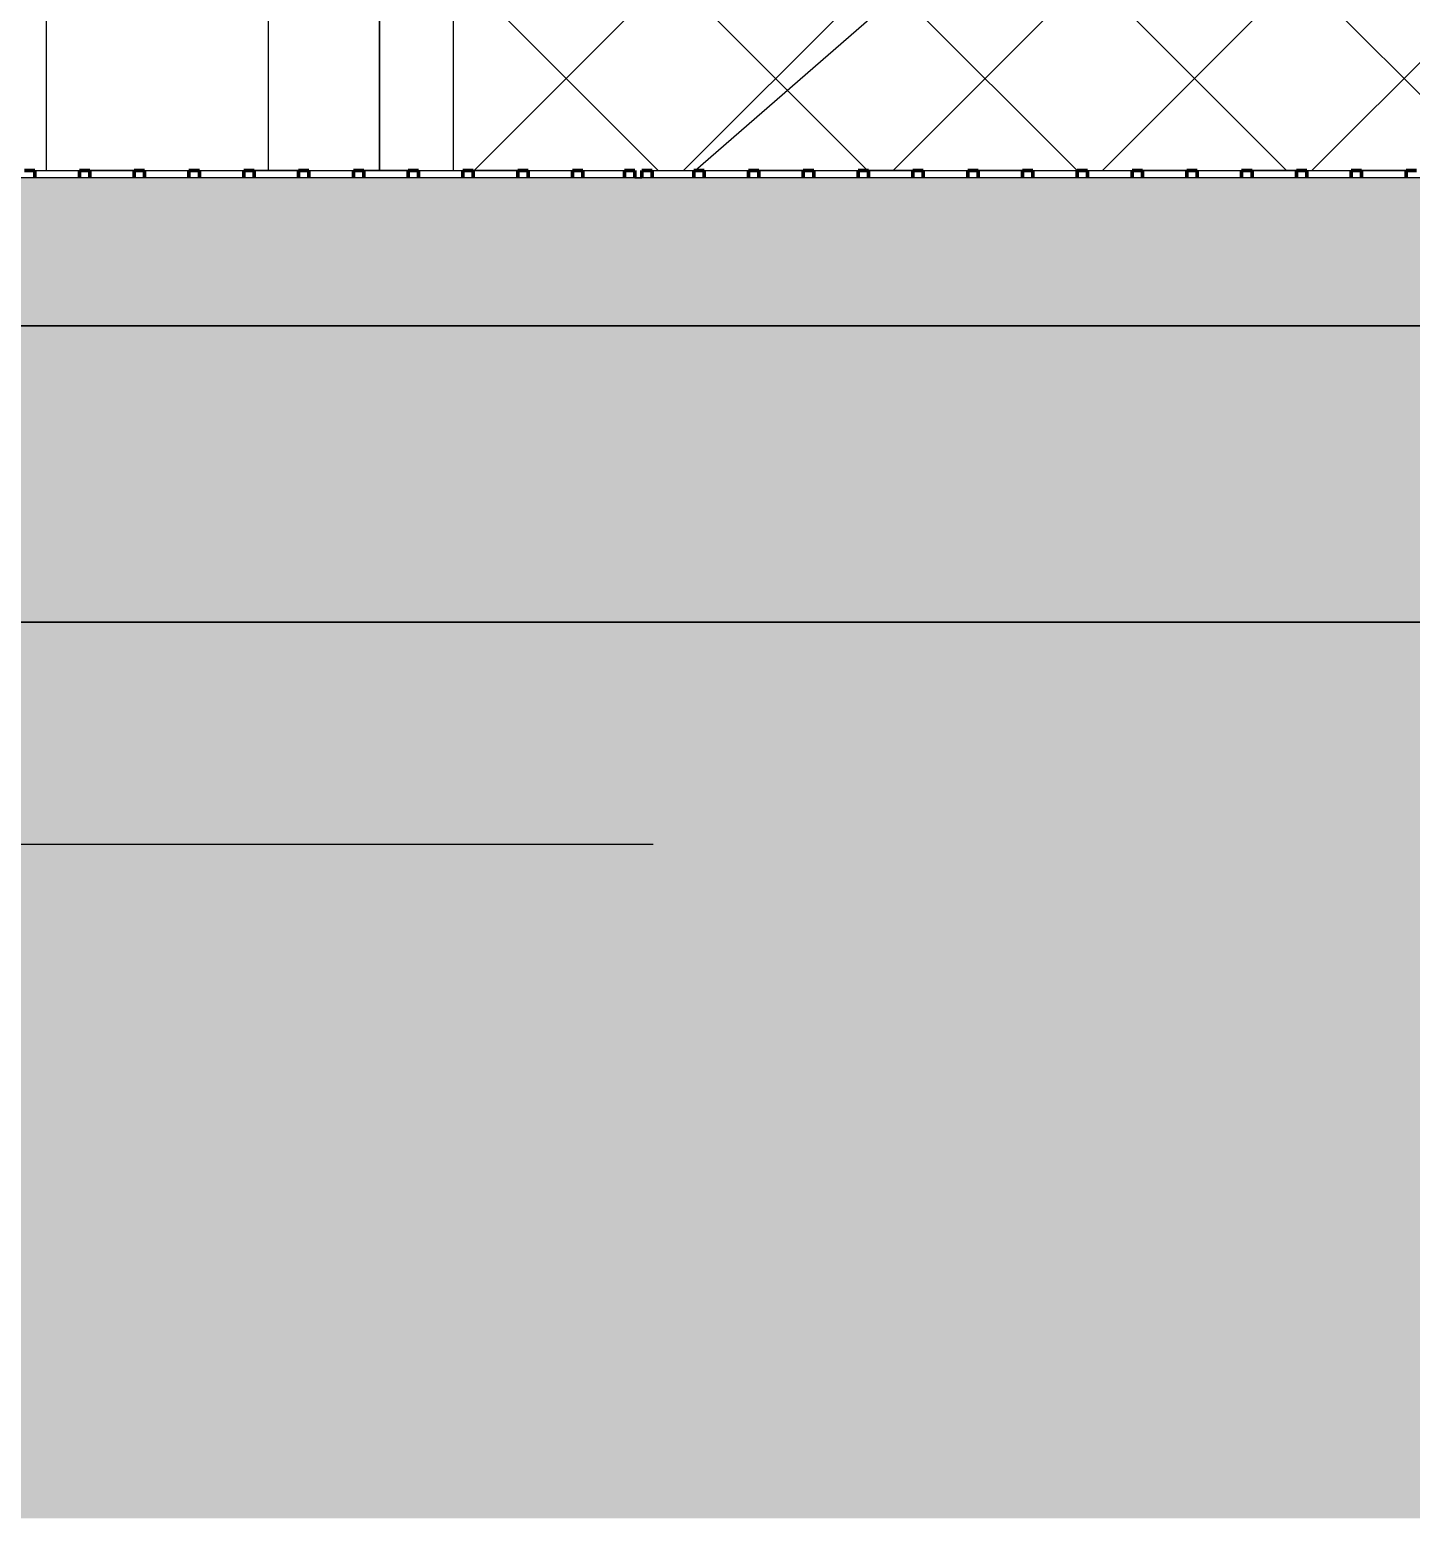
# Model space of a CAD drawing. Header units: millimetres. Extents: x -4391136 to -1798569, y -886572 to -291056.
# Drawn here: x -2416481 to -2415548, y -395496 to -394490 of the extents above; entities that cross this region are included whole.
import ezdxf

# ---------------------------------------------------------------- set-up
doc = ezdxf.new("R2010")
doc.units = ezdxf.units.MM
for name, color, linetype in [('000 - CONCRETE_COL_CUT_COLOR_1', 1, 'Continuous'), ('000 - CONCRETE_COL_CUT_COLOR_3', 3, 'Continuous'), ('000 - CONCRETE_COL_CUT_COLOR_5', 5, 'Continuous'), ('000 - CONCRETE_COL_HATCH_', 251, 'Continuous'), ('000 - CONCRETE_COL_WIPEOUT_', 250, 'Continuous'), ('000 - CONCRETE_EX_BUILDING_MAIN_COLOR_1', 1, 'Continuous')]:
    doc.layers.add(name, color=color, linetype=linetype)

# ---------------------------------------------------------------- blocks, each defined once
blk = doc.blocks.new('W-1-PP17-ENT2_REV00_20260528-110925_ELEVATION_1_')
blk.add_line((-11047.39717111101, 100790.0000157593), (447.3971711119848, 100790.0000157593))
blk = doc.blocks.new('*U1924')
at = {"layer": '000 - CONCRETE_COL_HATCH_'}
h = blk.add_hatch(dxfattribs=at)
h.set_pattern_fill('ANSI31', color=256, scale=0.25)
h.set_pattern_definition([(45, (28634.8406563653, -848406.8256906052), (-0.5612660075668221, 0.5612660075668221), [])])
h.paths.add_polyline_path([(-1.667805984044525e-10, 1.091393642127514e-11), (14317.42032817844, 0), (14317.42032817844, 100.0000000000146), (9.313225746154785e-10, 100.0000000000146), (0, 25.00000000001455)])
at = {"layer": '000 - CONCRETE_COL_CUT_COLOR_1', "color": 0}
blk.add_lwpolyline([(-1.667805984044525e-10, 1.091393642127514e-11), (14317.42032817844, 0), (14317.42032817844, 100.0000000000146), (9.313225746154785e-10, 100.0000000000146)], dxfattribs=at)
blk = doc.blocks.new('*U1921')
at = {"layer": '000 - CONCRETE_COL_HATCH_'}
h = blk.add_hatch(dxfattribs=at)
h.set_pattern_fill('AR-CONC', color=256, scale=0.04)
h.set_pattern_definition([(49.99999999999999, (748912.5428549676, -850106.82569061), (7.28738675984016, -0.6375634215561234), [0.762, -8.382000000000001]), (355, (748912.5428549676, -850106.82569061), (-1.409736856998774, 7.642273809561406), [0.6096, -6.7056233668]), (100.4514447, (748913.1501352476, -850106.8788207499), (5.877649883614131, 7.004710076487804), [0.6476003519999999, -7.123609783999998]), (46.18420000000001, (748912.5428549676, -850104.79369061), (10.8431616356852, -1.681693117309086), [1.143, -12.573]), (96.63555760999992, (748913.4464509677, -850104.9338306099), (9.49616536206012, 9.897044983908861), [0.9714009256, -10.6854243264]), (351.1841511700001, (748912.5428549676, -850104.79369061), (9.496165362599081, 9.897044983421306), [0.9143986828, -10.0583892768]), (21, (748913.5588549677, -850105.3016906099), (6.064575650765299, -4.090607927483505), [0.762, -8.382000000000001]), (326.0000000000001, (748913.5588549677, -850105.3016906099), (2.472081133905883, 7.367518644892771), [0.6096, -6.7056]), (71.45144499999999, (748914.0642362717, -850105.642574606), (8.536656771148646, 3.27691075543621), [0.6476003520000001, -7.123597503999999]), (37.50000000000001, (748912.5428549676, -850106.82569061), (0.1235441300236727, 3.382201554926124), [0, -6.62432, 0, -6.807200000000001, 0, -6.731000000000001]), (7.499999999999999, (748912.5428549676, -850106.82569061), (2.67278650041223, 4.00722299272478), [0, -3.88112, 0, -6.47192, 0, -2.5654]), (327.5, (748910.2771749677, -850106.82569061), (5.423623806674856, -0.2291497597069377), [0, -2.54, 0, -7.9248, 0, -10.5156]), (317.5, (748909.2611749676, -850106.82569061), (5.925167255440722, 1.017059641333321), [0, -3.302, 0, -5.26288, 0, -7.4676])])
h.paths.add_polyline_path([(-1.667805984044525e-10, 1.091393642127514e-11), (0, -199.9999999999854), (16280.70745336869, -200.0000000000146), (16280.7074533687, -7.73070496506989e-11)])
at = {"layer": '000 - CONCRETE_COL_CUT_COLOR_1', "color": 0, "lineweight": -2}
for points in [[(0, -199.9999999999854), (16280.70745336869, -200.0000000000146)], [(16280.7074533687, -7.73070496506989e-11), (-1.667805984044525e-10, 1.091393642127514e-11)]]:
    blk.add_lwpolyline(points, dxfattribs=at)
blk = doc.blocks.new('DR-SG-SW-Wire Screen_Fence - D50-1200x2000 mm-34133114-ENTRANCE 2 - ENLARGE ELEVATION 1')
at = {"layer": '000 - CONCRETE_EX_BUILDING_MAIN_COLOR_1', "linetype": 'Continuous', "lineweight": 9}
h = blk.add_hatch(dxfattribs=at)
h.set_pattern_fill('FP_11', color=256, style=0, pattern_type=2)
h.set_pattern_definition([(135, (2738690.075, 102289.859), (70.71067811865476, 70.71067811865474), []), (45, (2738690.075, 102289.859), (70.71067811865476, -70.71067811865476), [])])
h.paths.add_polyline_path([(2740582.54353627, 101240), (2740582.54353627, 101245), (2741555.347269379, 101245), (2741554.79432823, 102994.5461431158), (2741553.025484403, 103004.4847973977), (2741547.618474822, 103016.4445805702), (2741543.556382233, 103021.4544029758), (2741537.646522949, 103027.6560954407), (2741530.350933888, 103033.2697149869), (2741516.827494614, 103038.603676122), (2741505.347269379, 103040), (2740504.112800444, 103039.8498532371), (2740490.862471981, 103037.6782150238), (2740478.902688809, 103032.2712054427), (2740473.892866403, 103028.2091128536), (2740467.691173939, 103022.2992535701), (2740462.077554392, 103015.0036645086), (2740456.743593257, 103001.4802252348), (2740455.347269379, 102990), (2740455.347269379, 101245), (2740577.722107698, 101245), (2740577.722107698, 101240)])
at = {"layer": '000 - CONCRETE_EX_BUILDING_MAIN_COLOR_1'}
for p, q in [((2740180.347269379, 103065), (2740180.347269379, 101245)), ((2740330.347269379, 101245), (2740330.347269379, 103065)), ((2740405.347269379, 102990), (2740405.347269379, 101245)), ((2740455.347269379, 101245), (2740455.347269379, 102990)), ((2741570.347269376, 102072.3586616954), (2740618.77954651, 101244.9999999999)), ((2740405.347269376, 101244.9999999999), (2740405.347269376, 101439.9999999999)), ((2740405.347269376, 101244.9999999999), (2740405.347269376, 101439.9999999999))]:
    blk.add_line(p, q, dxfattribs=at)
blk = doc.blocks.new('DPA_Drainage Gutter_Landscape PP17_REV B - DPA_Drainage Gutter_Landscape PP17_REV B-36085779-ENTRANCE 2 - ENLARGE ELEVATION 1')
at = {"layer": '000 - CONCRETE_EX_BUILDING_MAIN_COLOR_1', "lineweight": 70}
for p, q in [((2740172.722107694, 101244.9999999999), (2740165.722107694, 101244.9999999999)), ((2740172.722107694, 101239.9999999999), (2740172.722107694, 101244.9999999999)), ((2740209.722107694, 101244.9999999999), (2740202.722107694, 101244.9999999999)), ((2740202.722107694, 101244.9999999999), (2740202.722107694, 101239.9999999999)), ((2740209.722107694, 101239.9999999999), (2740209.722107694, 101244.9999999999)), ((2740246.722107694, 101244.9999999999), (2740239.722107694, 101244.9999999999)), ((2740239.722107694, 101244.9999999999), (2740239.722107694, 101239.9999999999)), ((2740246.722107694, 101239.9999999999), (2740246.722107694, 101244.9999999999)), ((2740283.722107694, 101244.9999999999), (2740276.722107694, 101244.9999999999)), ((2740276.722107694, 101244.9999999999), (2740276.722107694, 101239.9999999999)), ((2740283.722107694, 101239.9999999999), (2740283.722107694, 101244.9999999999)), ((2740320.722107694, 101244.9999999999), (2740313.722107694, 101244.9999999999)), ((2740313.722107694, 101244.9999999999), (2740313.722107694, 101239.9999999999)), ((2740320.722107694, 101239.9999999999), (2740320.722107694, 101244.9999999999)), ((2740357.722107694, 101244.9999999999), (2740350.722107694, 101244.9999999999)), ((2740350.722107694, 101244.9999999999), (2740350.722107694, 101239.9999999999)), ((2740357.722107694, 101239.9999999999), (2740357.722107694, 101244.9999999999)), ((2740394.722107694, 101244.9999999999), (2740387.722107694, 101244.9999999999)), ((2740387.722107694, 101244.9999999999), (2740387.722107694, 101239.9999999999)), ((2740394.722107694, 101239.9999999999), (2740394.722107694, 101244.9999999999)), ((2740431.722107694, 101244.9999999999), (2740424.722107694, 101244.9999999999)), ((2740424.722107694, 101244.9999999999), (2740424.722107694, 101239.9999999999)), ((2740431.722107694, 101239.9999999999), (2740431.722107694, 101244.9999999999)), ((2740468.722107694, 101244.9999999999), (2740461.722107694, 101244.9999999999)), ((2740461.722107694, 101244.9999999999), (2740461.722107694, 101239.9999999999)), ((2740468.722107694, 101239.9999999999), (2740468.722107694, 101244.9999999999)), ((2740505.722107694, 101244.9999999999), (2740498.722107694, 101244.9999999999)), ((2740498.722107694, 101244.9999999999), (2740498.722107694, 101239.9999999999)), ((2740505.722107694, 101239.9999999999), (2740505.722107694, 101244.9999999999)), ((2740542.722107694, 101244.9999999999), (2740535.722107694, 101244.9999999999)), ((2740535.722107694, 101244.9999999999), (2740535.722107694, 101239.9999999999)), ((2740542.722107694, 101239.9999999999), (2740542.722107694, 101244.9999999999)), ((2740577.722107694, 101244.9999999999), (2740570.722107694, 101244.9999999999)), ((2740570.722107694, 101244.9999999999), (2740570.722107694, 101239.9999999999)), ((2740577.722107694, 101239.9999999999), (2740577.722107694, 101244.9999999999)), ((2740589.543536266, 101244.9999999999), (2740582.543536266, 101244.9999999999)), ((2740582.543536266, 101244.9999999999), (2740582.543536266, 101239.9999999999)), ((2740589.543536266, 101239.9999999999), (2740589.543536266, 101244.9999999999)), ((2740624.543536266, 101244.9999999999), (2740617.543536266, 101244.9999999999)), ((2740617.543536266, 101244.9999999999), (2740617.543536266, 101239.9999999999)), ((2740624.543536266, 101239.9999999999), (2740624.543536266, 101244.9999999999)), ((2740661.543536266, 101244.9999999999), (2740654.543536266, 101244.9999999999)), ((2740654.543536266, 101244.9999999999), (2740654.543536266, 101239.9999999999)), ((2740661.543536266, 101239.9999999999), (2740661.543536266, 101244.9999999999)), ((2740698.543536266, 101244.9999999999), (2740691.543536266, 101244.9999999999)), ((2740691.543536266, 101244.9999999999), (2740691.543536266, 101239.9999999999)), ((2740698.543536266, 101239.9999999999), (2740698.543536266, 101244.9999999999)), ((2740735.543536266, 101244.9999999999), (2740728.543536266, 101244.9999999999)), ((2740728.543536266, 101244.9999999999), (2740728.543536266, 101239.9999999999)), ((2740735.543536266, 101239.9999999999), (2740735.543536266, 101244.9999999999)), ((2740772.543536265, 101244.9999999999), (2740765.543536266, 101244.9999999999)), ((2740765.543536266, 101244.9999999999), (2740765.543536266, 101239.9999999999)), ((2740772.543536265, 101239.9999999999), (2740772.543536265, 101244.9999999999)), ((2740809.543536266, 101244.9999999999), (2740802.543536266, 101244.9999999999)), ((2740802.543536266, 101244.9999999999), (2740802.543536266, 101239.9999999999)), ((2740809.543536266, 101239.9999999999), (2740809.543536266, 101244.9999999999)), ((2740846.543536266, 101244.9999999999), (2740839.543536266, 101244.9999999999)), ((2740839.543536266, 101244.9999999999), (2740839.543536266, 101239.9999999999)), ((2740846.543536266, 101239.9999999999), (2740846.543536266, 101244.9999999999)), ((2740883.543536266, 101244.9999999999), (2740876.543536266, 101244.9999999999)), ((2740876.543536266, 101244.9999999999), (2740876.543536266, 101239.9999999999)), ((2740883.543536266, 101239.9999999999), (2740883.543536266, 101244.9999999999)), ((2740920.543536266, 101244.9999999999), (2740913.543536266, 101244.9999999999)), ((2740913.543536266, 101244.9999999999), (2740913.543536266, 101239.9999999999)), ((2740920.543536266, 101239.9999999999), (2740920.543536266, 101244.9999999999)), ((2740957.543536265, 101244.9999999999), (2740950.543536265, 101244.9999999999)), ((2740950.543536265, 101244.9999999999), (2740950.543536265, 101239.9999999999)), ((2740957.543536265, 101239.9999999999), (2740957.543536265, 101244.9999999999)), ((2740994.543536266, 101244.9999999999), (2740987.543536266, 101244.9999999999)), ((2740987.543536266, 101244.9999999999), (2740987.543536266, 101239.9999999999)), ((2740994.543536266, 101239.9999999999), (2740994.543536266, 101244.9999999999)), ((2741031.543536266, 101244.9999999999), (2741024.543536266, 101244.9999999999)), ((2741024.543536266, 101244.9999999999), (2741024.543536266, 101239.9999999999)), ((2741031.543536266, 101239.9999999999), (2741031.543536266, 101244.9999999999)), ((2741068.543536266, 101244.9999999999), (2741061.543536266, 101244.9999999999)), ((2741061.543536266, 101244.9999999999), (2741061.543536266, 101239.9999999999)), ((2741068.543536266, 101239.9999999999), (2741068.543536266, 101244.9999999999)), ((2741105.543536266, 101244.9999999999), (2741098.543536266, 101244.9999999999)), ((2741098.543536266, 101244.9999999999), (2741098.543536266, 101239.9999999999))]:
    blk.add_line(p, q, dxfattribs=at)
at = {"layer": '000 - CONCRETE_EX_BUILDING_MAIN_COLOR_1'}
for p, q in [((2740172.722107694, 101244.9999999999), (2740202.722107694, 101244.9999999999)), ((2740172.722107694, 101244.9999999999), (2740202.722107694, 101244.9999999999)), ((2740172.722107694, 101239.9999999999), (2740172.722107694, 101244.9999999999)), ((2740172.722107694, 101244.9999999999), (2740172.722107694, 101239.9999999999)), ((2740202.722107694, 101244.9999999999), (2740202.722107694, 101239.9999999999)), ((2740202.722107694, 101244.9999999999), (2740202.722107694, 101239.9999999999)), ((2740209.722107694, 101244.9999999999), (2740239.722107694, 101244.9999999999)), ((2740239.722107694, 101244.9999999999), (2740209.722107694, 101244.9999999999)), ((2740209.722107694, 101244.9999999999), (2740209.722107694, 101239.9999999999)), ((2740209.722107694, 101239.9999999999), (2740209.722107694, 101244.9999999999)), ((2740239.722107694, 101244.9999999999), (2740239.722107694, 101239.9999999999)), ((2740239.722107694, 101244.9999999999), (2740239.722107694, 101239.9999999999)), ((2740246.722107694, 101239.9999999999), (2740246.722107694, 101244.9999999999)), ((2740246.722107694, 101244.9999999999), (2740276.722107694, 101244.9999999999)), ((2740246.722107694, 101244.9999999999), (2740276.722107694, 101244.9999999999)), ((2740246.722107694, 101244.9999999999), (2740246.722107694, 101239.9999999999)), ((2740276.722107694, 101244.9999999999), (2740276.722107694, 101239.9999999999)), ((2740276.722107694, 101244.9999999999), (2740276.722107694, 101239.9999999999)), ((2740283.722107694, 101244.9999999999), (2740313.722107694, 101244.9999999999)), ((2740283.722107694, 101244.9999999999), (2740313.722107694, 101244.9999999999)), ((2740283.722107694, 101239.9999999999), (2740283.722107694, 101244.9999999999)), ((2740283.722107694, 101244.9999999999), (2740283.722107694, 101239.9999999999)), ((2740313.722107694, 101239.9999999999), (2740313.722107694, 101244.9999999999)), ((2740313.722107694, 101244.9999999999), (2740313.722107694, 101239.9999999999)), ((2740320.722107694, 101244.9999999999), (2740350.722107694, 101244.9999999999)), ((2740350.722107694, 101244.9999999999), (2740320.722107694, 101244.9999999999)), ((2740320.722107694, 101244.9999999999), (2740320.722107694, 101239.9999999999)), ((2740320.722107694, 101244.9999999999), (2740320.722107694, 101239.9999999999)), ((2740350.722107694, 101239.9999999999), (2740350.722107694, 101244.9999999999)), ((2740350.722107694, 101239.9999999999), (2740350.722107694, 101244.9999999999)), ((2740357.722107694, 101244.9999999999), (2740387.722107694, 101244.9999999999)), ((2740357.722107694, 101244.9999999999), (2740387.722107694, 101244.9999999999)), ((2740357.722107694, 101239.9999999999), (2740357.722107694, 101244.9999999999)), ((2740357.722107694, 101244.9999999999), (2740357.722107694, 101239.9999999999)), ((2740387.722107694, 101239.9999999999), (2740387.722107694, 101244.9999999999)), ((2740387.722107694, 101244.9999999999), (2740387.722107694, 101239.9999999999)), ((2740394.722107694, 101244.9999999999), (2740424.722107694, 101244.9999999999)), ((2740424.722107694, 101244.9999999999), (2740394.722107694, 101244.9999999999)), ((2740394.722107694, 101244.9999999999), (2740394.722107694, 101239.9999999999)), ((2740394.722107694, 101244.9999999999), (2740394.722107694, 101239.9999999999)), ((2740424.722107694, 101239.9999999999), (2740424.722107694, 101244.9999999999)), ((2740424.722107694, 101239.9999999999), (2740424.722107694, 101244.9999999999)), ((2740431.722107694, 101244.9999999999), (2740461.722107694, 101244.9999999999)), ((2740431.722107694, 101244.9999999999), (2740461.722107694, 101244.9999999999)), ((2740431.722107694, 101239.9999999999), (2740431.722107694, 101244.9999999999)), ((2740431.722107694, 101244.9999999999), (2740431.722107694, 101239.9999999999)), ((2740461.722107694, 101239.9999999999), (2740461.722107694, 101244.9999999999)), ((2740461.722107694, 101244.9999999999), (2740461.722107694, 101239.9999999999)), ((2740468.722107694, 101244.9999999999), (2740498.722107694, 101244.9999999999)), ((2740498.722107694, 101244.9999999999), (2740468.722107694, 101244.9999999999)), ((2740468.722107694, 101244.9999999999), (2740468.722107694, 101239.9999999999)), ((2740468.722107694, 101244.9999999999), (2740468.722107694, 101239.9999999999)), ((2740498.722107694, 101239.9999999999), (2740498.722107694, 101244.9999999999)), ((2740498.722107694, 101239.9999999999), (2740498.722107694, 101244.9999999999)), ((2740505.722107694, 101244.9999999999), (2740535.722107694, 101244.9999999999)), ((2740505.722107694, 101244.9999999999), (2740535.722107694, 101244.9999999999)), ((2740505.722107694, 101239.9999999999), (2740505.722107694, 101244.9999999999)), ((2740505.722107694, 101244.9999999999), (2740505.722107694, 101239.9999999999)), ((2740535.722107694, 101239.9999999999), (2740535.722107694, 101244.9999999999)), ((2740535.722107694, 101244.9999999999), (2740535.722107694, 101239.9999999999)), ((2740542.722107694, 101244.9999999999), (2740570.722107694, 101244.9999999999)), ((2740542.722107694, 101244.9999999999), (2740570.722107694, 101244.9999999999)), ((2740542.722107694, 101244.9999999999), (2740542.722107694, 101239.9999999999)), ((2740542.722107694, 101244.9999999999), (2740542.722107694, 101239.9999999999)), ((2740570.722107694, 101239.9999999999), (2740570.722107694, 101244.9999999999)), ((2740570.722107694, 101244.9999999999), (2740570.722107694, 101239.9999999999)), ((2740589.543536266, 101244.9999999999), (2740617.543536266, 101244.9999999999)), ((2740589.543536266, 101244.9999999999), (2740617.543536266, 101244.9999999999)), ((2740589.543536266, 101239.9999999999), (2740589.543536266, 101244.9999999999)), ((2740589.543536266, 101239.9999999999), (2740589.543536266, 101244.9999999999)), ((2740617.543536266, 101244.9999999999), (2740617.543536266, 101239.9999999999)), ((2740617.543536266, 101244.9999999999), (2740617.543536266, 101239.9999999999)), ((2740624.543536266, 101244.9999999999), (2740654.543536266, 101244.9999999999)), ((2740624.543536266, 101244.9999999999), (2740654.543536266, 101244.9999999999)), ((2740624.543536266, 101239.9999999999), (2740624.543536266, 101244.9999999999)), ((2740624.543536266, 101244.9999999999), (2740624.543536266, 101239.9999999999)), ((2740654.543536266, 101244.9999999999), (2740654.543536266, 101239.9999999999)), ((2740654.543536266, 101244.9999999999), (2740654.543536266, 101239.9999999999)), ((2740661.543536266, 101244.9999999999), (2740691.543536266, 101244.9999999999)), ((2740691.543536266, 101244.9999999999), (2740661.543536266, 101244.9999999999)), ((2740661.543536266, 101244.9999999999), (2740661.543536266, 101239.9999999999)), ((2740661.543536266, 101239.9999999999), (2740661.543536266, 101244.9999999999)), ((2740691.543536266, 101244.9999999999), (2740691.543536266, 101239.9999999999)), ((2740691.543536266, 101244.9999999999), (2740691.543536266, 101239.9999999999)), ((2740698.543536266, 101244.9999999999), (2740728.543536266, 101244.9999999999)), ((2740698.543536266, 101244.9999999999), (2740728.543536266, 101244.9999999999)), ((2740698.543536266, 101239.9999999999), (2740698.543536266, 101244.9999999999)), ((2740698.543536266, 101244.9999999999), (2740698.543536266, 101239.9999999999)), ((2740728.543536266, 101244.9999999999), (2740728.543536266, 101239.9999999999)), ((2740728.543536266, 101244.9999999999), (2740728.543536266, 101239.9999999999)), ((2740735.543536266, 101244.9999999999), (2740765.543536266, 101244.9999999999)), ((2740765.543536266, 101244.9999999999), (2740735.543536266, 101244.9999999999)), ((2740735.543536266, 101244.9999999999), (2740735.543536266, 101239.9999999999)), ((2740735.543536266, 101239.9999999999), (2740735.543536266, 101244.9999999999)), ((2740765.543536266, 101244.9999999999), (2740765.543536266, 101239.9999999999)), ((2740765.543536266, 101244.9999999999), (2740765.543536266, 101239.9999999999)), ((2740772.543536265, 101244.9999999999), (2740802.543536266, 101244.9999999999)), ((2740772.543536265, 101244.9999999999), (2740802.543536266, 101244.9999999999)), ((2740772.543536265, 101239.9999999999), (2740772.543536265, 101244.9999999999)), ((2740772.543536265, 101244.9999999999), (2740772.543536265, 101239.9999999999)), ((2740802.543536266, 101244.9999999999), (2740802.543536266, 101239.9999999999)), ((2740802.543536266, 101244.9999999999), (2740802.543536266, 101239.9999999999)), ((2740809.543536266, 101244.9999999999), (2740839.543536266, 101244.9999999999)), ((2740839.543536266, 101244.9999999999), (2740809.543536266, 101244.9999999999)), ((2740809.543536266, 101244.9999999999), (2740809.543536266, 101239.9999999999)), ((2740809.543536266, 101239.9999999999), (2740809.543536266, 101244.9999999999)), ((2740839.543536266, 101244.9999999999), (2740839.543536266, 101239.9999999999)), ((2740839.543536266, 101244.9999999999), (2740839.543536266, 101239.9999999999)), ((2740846.543536266, 101239.9999999999), (2740846.543536266, 101244.9999999999)), ((2740846.543536266, 101244.9999999999), (2740876.543536266, 101244.9999999999)), ((2740846.543536266, 101244.9999999999), (2740876.543536266, 101244.9999999999)), ((2740846.543536266, 101244.9999999999), (2740846.543536266, 101239.9999999999)), ((2740876.543536266, 101244.9999999999), (2740876.543536266, 101239.9999999999)), ((2740876.543536266, 101244.9999999999), (2740876.543536266, 101239.9999999999)), ((2740883.543536266, 101244.9999999999), (2740913.543536266, 101244.9999999999)), ((2740883.543536266, 101244.9999999999), (2740913.543536266, 101244.9999999999)), ((2740883.543536266, 101239.9999999999), (2740883.543536266, 101244.9999999999)), ((2740883.543536266, 101244.9999999999), (2740883.543536266, 101239.9999999999)), ((2740913.543536266, 101239.9999999999), (2740913.543536266, 101244.9999999999)), ((2740913.543536266, 101244.9999999999), (2740913.543536266, 101239.9999999999)), ((2740920.543536266, 101244.9999999999), (2740950.543536265, 101244.9999999999)), ((2740950.543536265, 101244.9999999999), (2740920.543536266, 101244.9999999999)), ((2740920.543536266, 101244.9999999999), (2740920.543536266, 101239.9999999999)), ((2740920.543536266, 101244.9999999999), (2740920.543536266, 101239.9999999999)), ((2740950.543536265, 101239.9999999999), (2740950.543536265, 101244.9999999999)), ((2740950.543536265, 101239.9999999999), (2740950.543536265, 101244.9999999999)), ((2740957.543536265, 101244.9999999999), (2740987.543536266, 101244.9999999999)), ((2740957.543536265, 101244.9999999999), (2740987.543536266, 101244.9999999999)), ((2740957.543536265, 101239.9999999999), (2740957.543536265, 101244.9999999999)), ((2740957.543536265, 101244.9999999999), (2740957.543536265, 101239.9999999999)), ((2740987.543536266, 101239.9999999999), (2740987.543536266, 101244.9999999999)), ((2740987.543536266, 101244.9999999999), (2740987.543536266, 101239.9999999999)), ((2740994.543536266, 101244.9999999999), (2741024.543536266, 101244.9999999999)), ((2741024.543536266, 101244.9999999999), (2740994.543536266, 101244.9999999999)), ((2740994.543536266, 101244.9999999999), (2740994.543536266, 101239.9999999999)), ((2740994.543536266, 101244.9999999999), (2740994.543536266, 101239.9999999999)), ((2741024.543536266, 101239.9999999999), (2741024.543536266, 101244.9999999999)), ((2741024.543536266, 101239.9999999999), (2741024.543536266, 101244.9999999999)), ((2741031.543536266, 101244.9999999999), (2741061.543536266, 101244.9999999999)), ((2741031.543536266, 101244.9999999999), (2741061.543536266, 101244.9999999999)), ((2741031.543536266, 101239.9999999999), (2741031.543536266, 101244.9999999999)), ((2741031.543536266, 101244.9999999999), (2741031.543536266, 101239.9999999999)), ((2741061.543536266, 101239.9999999999), (2741061.543536266, 101244.9999999999)), ((2741061.543536266, 101244.9999999999), (2741061.543536266, 101239.9999999999)), ((2741068.543536266, 101244.9999999999), (2741098.543536266, 101244.9999999999)), ((2741098.543536266, 101244.9999999999), (2741068.543536266, 101244.9999999999)), ((2741068.543536266, 101244.9999999999), (2741068.543536266, 101239.9999999999)), ((2741068.543536266, 101244.9999999999), (2741068.543536266, 101239.9999999999)), ((2741098.543536266, 101239.9999999999), (2741098.543536266, 101244.9999999999)), ((2741098.543536266, 101239.9999999999), (2741098.543536266, 101244.9999999999)), ((2740202.722107694, 101239.9999999999), (2740172.722107694, 101239.9999999999)), ((2740239.722107694, 101239.9999999999), (2740209.722107694, 101239.9999999999)), ((2740276.722107694, 101239.9999999999), (2740246.722107694, 101239.9999999999)), ((2740313.722107694, 101239.9999999999), (2740283.722107694, 101239.9999999999)), ((2740350.722107694, 101239.9999999999), (2740320.722107694, 101239.9999999999)), ((2740387.722107694, 101239.9999999999), (2740357.722107694, 101239.9999999999)), ((2740424.722107694, 101239.9999999999), (2740394.722107694, 101239.9999999999)), ((2740461.722107694, 101239.9999999999), (2740431.722107694, 101239.9999999999)), ((2740498.722107694, 101239.9999999999), (2740468.722107694, 101239.9999999999)), ((2740535.722107694, 101239.9999999999), (2740505.722107694, 101239.9999999999)), ((2740570.722107694, 101239.9999999999), (2740542.722107694, 101239.9999999999)), ((2740617.543536266, 101239.9999999999), (2740589.543536266, 101239.9999999999)), ((2740654.543536266, 101239.9999999999), (2740624.543536266, 101239.9999999999)), ((2740691.543536266, 101239.9999999999), (2740661.543536266, 101239.9999999999)), ((2740728.543536266, 101239.9999999999), (2740698.543536266, 101239.9999999999)), ((2740765.543536266, 101239.9999999999), (2740735.543536266, 101239.9999999999)), ((2740802.543536266, 101239.9999999999), (2740772.543536265, 101239.9999999999)), ((2740839.543536266, 101239.9999999999), (2740809.543536266, 101239.9999999999)), ((2740876.543536266, 101239.9999999999), (2740846.543536266, 101239.9999999999)), ((2740913.543536266, 101239.9999999999), (2740883.543536266, 101239.9999999999)), ((2740950.543536265, 101239.9999999999), (2740920.543536266, 101239.9999999999)), ((2740987.543536266, 101239.9999999999), (2740957.543536265, 101239.9999999999)), ((2741024.543536266, 101239.9999999999), (2740994.543536266, 101239.9999999999)), ((2741061.543536266, 101239.9999999999), (2741031.543536266, 101239.9999999999)), ((2741098.543536266, 101239.9999999999), (2741068.543536266, 101239.9999999999))]:
    blk.add_line(p, q, dxfattribs=at)
blk = doc.blocks.new('*U1920')
at = {"layer": '000 - CONCRETE_COL_HATCH_'}
h = blk.add_hatch(dxfattribs=at)
h.set_pattern_fill('EARTH', color=256, scale=0.5, angle=45)
h.set_pattern_definition([(45, (725009.9233984838, -852127.5014237134), (0, 4.490128060534577), [3.175, -3.175]), (45, (725009.0814994724, -852126.659524702), (0, 4.490128060534577), [3.175, -3.175]), (45, (725008.239600461, -852125.8176256906), (0, 4.490128060534577), [3.175, -3.175]), (135, (725008.239600461, -852125.2563596831), (-4.490128060534577, 0), [3.175, -3.175]), (135, (725009.0814994724, -852124.4144606717), (-4.490128060534577, 0), [3.175, -3.175]), (135, (725009.9233984838, -852123.5725616604), (-4.490128060534577, 0), [3.175, -3.175])])
h.paths.add_polyline_path([(-1.667805984044525e-10, 1.091393642127514e-11), (0, -605.168933276771), (4324.562917300963, -605.1689332767709), (4334.232532952444, -605.168933276771), (16280.7074533687, -605.168933276771), (16280.7074533687, -2.91038304567337e-11)])
blk = doc.blocks.new('W-1-PP17-ENT2_REV00_20260528-110925_ELEVATION_1_EX')
blk.add_lwpolyline([(-12353.76806830987, 101140.0000000002), (1963.65225986857, 101140.0000000002), (1963.65225986857, 101240.0000000002), (-12353.76806830894, 101240.0000000002), (-12353.76806830987, 101165.0000000002)], close=True)
at = {"layer": '000 - CONCRETE_EX_BUILDING_MAIN_COLOR_1'}
for p, q in [((1963.652259865776, 101240), (-12353.76806831174, 101240)), ((1613.011076599825, 101240), (-12003.76806831174, 101240)), ((434.9773989496753, 101240), (439.7988275210373, 101240)), ((439.7988275210373, 101240), (434.9773989496753, 101240)), ((-12353.76806831174, 101140), (1963.652259865776, 101140)), ((1963.652259865776, 101140), (-12353.76806831174, 101140)), ((-12003.76806831174, 101140), (1613.011076599825, 101140)), ((1613.011076599825, 101140), (-11938.76806831174, 101140)), ((-13435.50060126465, 100940.0000000001), (2845.206852104049, 100940.0000000001)), ((1963.652259865776, 100940.0000000001), (-12353.76806831267, 100940.0000000001)), ((-12353.76806831174, 100940), (1963.652259865776, 100940))]:
    blk.add_line(p, q, dxfattribs=at)
for name in ['DR-SG-SW-Wire Screen_Fence - D50-1200x2000 mm-34133114-ENTRANCE 2 - ENLARGE ELEVATION 1', 'DPA_Drainage Gutter_Landscape PP17_REV B - DPA_Drainage Gutter_Landscape PP17_REV B-36085779-ENTRANCE 2 - ENLARGE ELEVATION 1']:
    blk.add_blockref(name, (-2740142.744708745, 5.820766091346741e-11), dxfattribs=at)
blk.add_blockref('*U1920', (-13435.50060126185, 100940.0000000003))
blk.add_lwpolyline([(-13435.50060126185, 101140.0000000003), (-13435.50060126185, 100940.0000000003), (2845.206852106843, 100940.0000000003), (2845.206852106843, 101140.0000000002)], close=True)
at = {"layer": '000 - CONCRETE_COL_CUT_COLOR_3'}
blk.add_blockref('*U1924', (-12353.76806830987, 101140.0000000002), dxfattribs=at)
at = {"layer": '000 - CONCRETE_COL_CUT_COLOR_5'}
blk.add_blockref('*U1921', (-13435.50060126185, 101140.0000000003), dxfattribs=at)

msp = doc.modelspace()

# ---------------------------------------------------------------- block references
msp.add_blockref('W-1-PP17-ENT2_REV00_20260528-110925_ELEVATION_1_', (-2416506.982080583, -495830.4466722279))

# ---------------------------------------------------------------- next in the draw order: block references
msp.add_blockref('W-1-PP17-ENT2_REV00_20260528-110925_ELEVATION_1_EX', (-2416506.982080583, -495830.4466722279))

doc.saveas('drawing.dxf')
